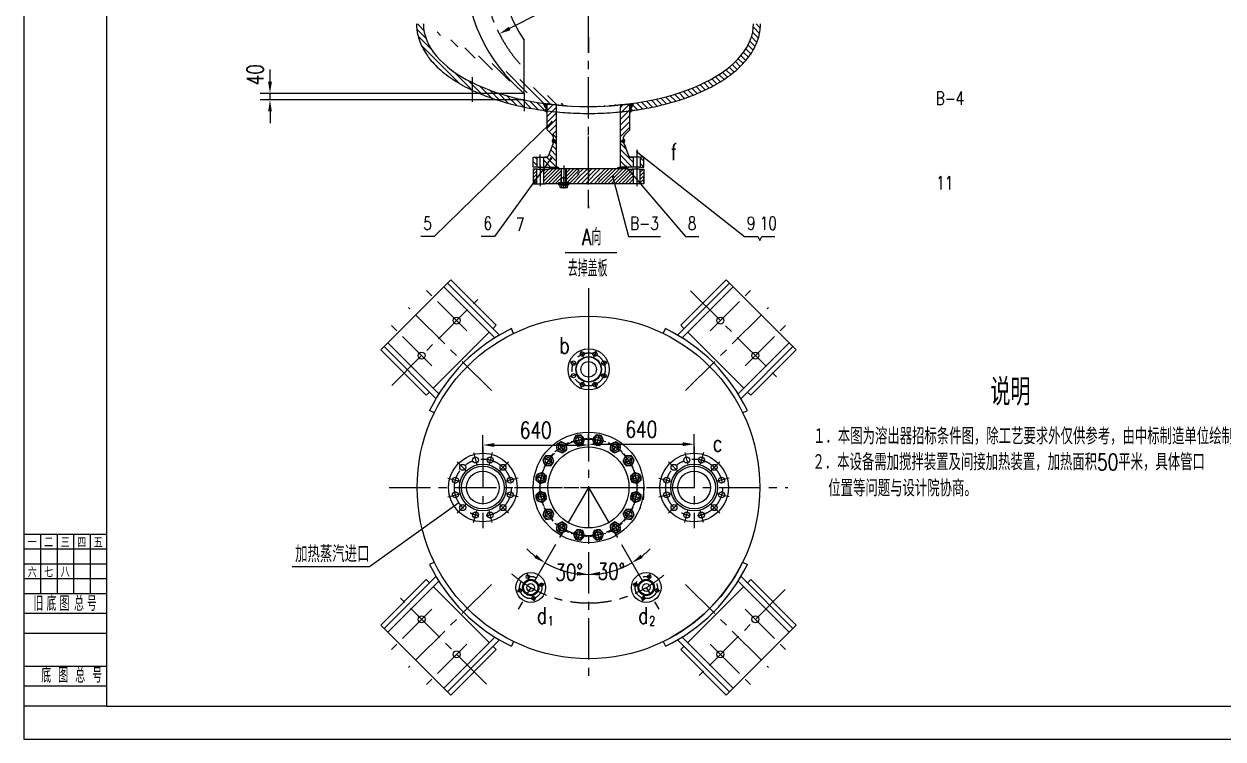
# Model space of a CAD drawing. Header units: millimetres. Extents: x 0 to 11880, y 0 to 16820.
# Drawn here: x 0 to 7265, y 0 to 4334 of the extents above; entities that cross this region are included whole.
import ezdxf
from ezdxf.enums import TextEntityAlignment as Align

# ---------------------------------------------------------------- set-up
doc = ezdxf.new("R2010")
doc.units = ezdxf.units.MM
doc.header["$LTSCALE"] = 200
doc.header["$MEASUREMENT"] = 0
doc.linetypes.add('CENTER', pattern=[2, 1.25, -0.25, 0.25, -0.25])
doc.linetypes.add('PHANTOM', pattern=[2.5, 1.25, -0.25, 0.25, -0.25, 0.25, -0.25])
doc.layers.get('0').update_dxf_attribs({"linetype": 'CONTINUOUS'})
doc.layers.get('DEFPOINTS').update_dxf_attribs({"linetype": 'CONTINUOUS'})
for name, color, linetype in [('TK-02', 1, 'CONTINUOUS'), ('TK-03', 3, 'CONTINUOUS'), ('YHBORD', 7, 'CONTINUOUS'), ('YHCENTER', 4, 'CENTER'), ('YHDIM', 1, 'CONTINUOUS'), ('YHJH', 1, 'CONTINUOUS'), ('YHPHANTOM', 6, 'PHANTOM'), ('YHPMX', 1, 'CONTINUOUS'), ('YHSOLID', 7, 'CONTINUOUS'), ('YHTEXT', 3, 'CONTINUOUS'), ('YHTHIN', 1, 'CONTINUOUS'), ('文字', 3, 'CONTINUOUS')]:
    doc.layers.add(name, color=color, linetype=linetype)
doc.styles.add('HZKT', font='ROMANS', dxfattribs={"width": 0.75, "bigfont": 'HZKT'})
doc.styles.add('SIMPLEX', font='romans.shx', dxfattribs={"width": 0.75, "bigfont": 'hztxt.shx'})
doc.styles.add('UMHZ', font='ROMANS.shx', dxfattribs={"width": 0.75, "bigfont": 'gbcbig.shx'})
doc.dimstyles.get("Standard").update_dxf_attribs({"dimtxt": 0.18, "dimasz": 0.18, "dimexe": 0.18, "dimexo": 0.0625, "dimgap": 0.09, "dimtad": 0, "dimtih": 1, "dimtoh": 1, "dimdec": 4, "dimzin": 0, "dimdsep": 46, "dimtxsty": 'Standard', "dimcen": 0.09, "dimadec": 0, "dimazin": 0, "dimtfac": 1, "dimtdec": 4, "dimtofl": 0, "dimtmove": 0, "dimatfit": 3, "dimfxl": 0, "dimtolj": 1, "dimtzin": 0, "dimarcsym": 0})
doc.dimstyles.new('STANDARD$2', dxfattribs={"dimtxt": 7, "dimasz": 7, "dimexe": 6, "dimexo": 0, "dimgap": 4, "dimtad": 1, "dimtih": 1, "dimtoh": 1, "dimdec": 1, "dimdsep": 46, "dimtxsty": 'UMHZ', "dimcen": 4, "dimclrd": 1, "dimclre": 1, "dimclrt": 3, "dimadec": 1, "dimazin": 0, "dimtfac": 1, "dimtdec": 1, "dimtmove": 0, "dimatfit": 2, "dimfxl": 0, "dimtvp": 4, "dimtzin": 0, "dimarcsym": 0})

# ---------------------------------------------------------------- blocks, each defined once
blk = doc.blocks.new('TUKUANG')
at = {"layer": 'TK-02'}
blk.add_point((-20, 52), dxfattribs=at)
blk.add_point((-20, 52), dxfattribs=at)
blk.add_point((-20, 52), dxfattribs=at)
at = {"layer": 'TK-03'}
for p in [(-15, 52), (-15, 52), (-15, 52), (-10, 52), (-10, 52), (-10, 52), (-5, 52), (-5, 52), (-5, 52)]:
    blk.add_point(p, dxfattribs=at)
at = {"layer": 'YHTHIN'}
for p, q in [((0, 52), (-25, 52)), ((-19.97, 52), (-19.97, 34)), ((-14.97, 52), (-14.97, 34)), ((-9.97, 52), (-9.97, 34)), ((-4.97, 52), (-4.97, 34)), ((0, 47.5), (-25, 47.5)), ((0, 43), (-25, 43)), ((0, 38.5), (-25, 38.5)), ((0, 34), (-25, 34)), ((0, 28), (-25, 28)), ((0, 28), (-25, 28)), ((0, 22), (-25, 22)), ((0, 12), (-25, 12)), ((0, 12), (-25, 12)), ((0, 6), (-25, 6)), ((0, 6), (-25, 6)), ((0, 0), (-25, 0))]:
    blk.add_line(p, q, dxfattribs=at)
at = {"layer": 'TK-03', "style": 'HZKT', "width": 0.7}
for s, p in [('二', (-17.5, 49.57)), ('三', (-12.5, 49.57)), ('四', (-7.5, 49.57)), ('五', (-2.5, 49.57)), ('一', (-22.5, 49.57)), ('六', (-22.5, 40.7)), ('七', (-17.5, 40.7)), ('八', (-12.5, 40.7))]:
    blk.add_text(s, height=3, dxfattribs=at).set_placement(p, align=Align.MIDDLE)
for s, p in [('旧', (-22.13, 28.82)), ('底', (-18.18, 28.82)), ('图', (-14.23, 28.82)), ('总', (-9.82, 28.82)), ('号', (-5.94, 28.82)), ('   底 图 总 号 ', (-26.81, 7.05))]:
    blk.add_text(s, height=4.5, dxfattribs=at).set_placement(p)
blk = doc.blocks.new('5472')
at = {"layer": 'YHCENTER'}
for points in [[(34.1, 0), (-34.1, 0)], [(0, 49.1), (0, -49.1)]]:
    blk.add_lwpolyline(points, dxfattribs=at)
at = {"layer": 'YHSOLID'}
blk.add_lwpolyline([(29.6, 17.1), (0, 34.1), (-29.6, 17.1), (-29.6, -17.1), (0, -34.1), (29.6, -17.1)], close=True, dxfattribs=at)
for radius in [29.6, 19.5]:
    blk.add_circle((0, 0), radius, dxfattribs=at)
at = {"layer": 'YHTHIN'}
blk.add_arc((0, 0), 16.6, 270, 180, dxfattribs=at)
blk = doc.blocks.new('*D97')
at = {"layer": 'DEFPOINTS', "color": 0}
for p in [(3420.4, 2732.3), (3420.4, 1524.4), (3240.1, 1029.2), (2994.7, 787.1), (3420.4, 378.1)]:
    blk.add_point(p, dxfattribs=at)
at = {"layer": 'YHDIM', "color": 1, "lineweight": -2}
for start, end in [(224.7697, 232.38485), (240, 270), (277.61515, 285.2303)]:
    blk.add_arc((3420.4, 1524.4), 527.1, start, end, dxfattribs=at)
at = {"layer": 'YHDIM', "color": 1}
for points in [[(3105.2, 1116.6), (3092.2, 1097.3), (3156.9, 1068)], [(3491, 990.4), (3489.5, 1013.7), (3420.4, 997.4)]]:
    blk.add_solid(points, dxfattribs=at)
at = {"layer": 'YHDIM', "color": 3, "insert": (3302.5, 1010.7), "char_height": 100, "attachment_point": 5, "style": 'UMHZ'}
blk.add_mtext('30°', dxfattribs=at)
blk = doc.blocks.new('*D98')
at = {"layer": 'DEFPOINTS', "color": 0}
for p in [(3420.4, 2732.3), (3420.4, 1524.4), (3511.9, 1005.4), (3846.1, 787.1), (3420.4, 378.1)]:
    blk.add_point(p, dxfattribs=at)
at = {"layer": 'YHDIM', "color": 1, "lineweight": -2}
for start, end in [(307.61515, 315.2303), (270, 300), (254.7697, 262.38485)]:
    blk.add_arc((3420.4, 1524.4), 527.1, start, end, dxfattribs=at)
at = {"layer": 'YHDIM', "color": 1}
for points in [[(3748.6, 1097.3), (3735.6, 1116.6), (3683.9, 1068)], [(3351.3, 1013.7), (3349.8, 990.4), (3420.4, 997.4)]]:
    blk.add_solid(points, dxfattribs=at)
at = {"layer": 'YHDIM', "color": 3, "insert": (3558.9, 1015.9), "char_height": 100, "attachment_point": 5, "style": 'UMHZ'}
blk.add_mtext('30°', dxfattribs=at)
blk = doc.blocks.new('*D99')
at = {"layer": 'DEFPOINTS', "color": 0}
for p in [(3421.4, 1781.9), (3421.4, 1773.6), (2780.4, 1731.9)]:
    blk.add_point(p, dxfattribs=at)
at = {"layer": 'YHDIM', "color": 1, "lineweight": -2}
for p, q in [((2780.4, 1731.9), (2780.4, 1841.9)), ((3421.4, 1773.6), (3421.4, 1841.9)), ((2850.4, 1781.9), (3351.4, 1781.9))]:
    blk.add_line(p, q, dxfattribs=at)
at = {"layer": 'YHDIM', "color": 1}
for points in [[(2850.4, 1793.6), (2850.4, 1770.2), (2780.4, 1781.9)], [(3351.4, 1793.6), (3351.4, 1770.2), (3421.4, 1781.9)]]:
    blk.add_solid(points, dxfattribs=at)
blk = doc.blocks.new('*D100')
at = {"layer": 'DEFPOINTS', "color": 0}
for p in [(3420.4, 1773.6), (4060.4, 1786.8), (4060.4, 1731.9)]:
    blk.add_point(p, dxfattribs=at)
at = {"layer": 'YHDIM', "color": 1, "lineweight": -2}
for p, q in [((3420.4, 1773.6), (3420.4, 1846.8)), ((4060.4, 1731.9), (4060.4, 1846.8)), ((3490.4, 1786.8), (3990.4, 1786.8))]:
    blk.add_line(p, q, dxfattribs=at)
at = {"layer": 'YHDIM', "color": 1}
for points in [[(3490.4, 1798.5), (3490.4, 1775.2), (3420.4, 1786.8)], [(3990.4, 1798.5), (3990.4, 1775.2), (4060.4, 1786.8)]]:
    blk.add_solid(points, dxfattribs=at)
blk = doc.blocks.new('*D120')
at = {"layer": 'DEFPOINTS', "color": 0}
for p in [(3680.4, 4685.5), (2880, 4273.9)]:
    blk.add_point(p, dxfattribs=at)
at = {"layer": 'YHDIM', "color": 1, "lineweight": -2}
blk.add_line((3680.4, 4685.5), (2942.3, 4305.9), dxfattribs=at)
at = {"layer": 'YHDIM', "color": 1}
blk.add_solid([(2937, 4316.3), (2947.6, 4295.6), (2880, 4273.9)], dxfattribs=at)
at = {"layer": 'YHDIM', "color": 3, "insert": (3183.4, 4531.1), "char_height": 100, "attachment_point": 5, "rotation": 27.21559, "style": 'UMHZ'}
blk.add_mtext('R900', dxfattribs=at)

msp = doc.modelspace()

# ---------------------------------------------------------------- hatches: boundary and pattern name
at = {"layer": 'YHPMX'}
h = msp.add_hatch(dxfattribs=at)
h.set_pattern_fill('LINE', color=256, scale=200, angle=135, style=0)
h.set_pattern_definition([(135, (263.512, 1222.16), (-17.67767, -17.67767), [])])
edge = h.paths.add_edge_path()
edge.add_spline(control_points=[(3684.72, 3808.94), (3696.84, 3810.56), (3708.9, 3812.3), (3765.57, 3821.02), (3809.34, 3829.43), (3893.47, 3849.01), (3933.88, 3860.11), (4011.31, 3884.92), (4048.35, 3898.6), (4120.54, 3929.21), (4155.49, 3946.26), (4225.96, 3985.86), (4260.63, 4008.85), (4322.66, 4057.9), (4350.02, 4083.96), (4386.71, 4127.27), (4398.77, 4143.59), (4419.94, 4177.08), (4429.06, 4194.24), (4442.61, 4225.71), (4447.61, 4239.89), (4455.5, 4268.57), (4458.39, 4283.07), (4461.66, 4309.58), (4462.4, 4321.56), (4462.4, 4333.54)], knot_values=[1.8325176, 1.8325176, 1.8325176, 1.8325176, 1.8693223, 1.8693223, 2.0063448, 2.0063448, 2.1406468, 2.1406468, 2.2740956, 2.2740956, 2.4144786, 2.4144786, 2.5777346, 2.5777346, 2.7409906, 2.7409906, 2.8353089, 2.8353089, 2.9296273, 2.9296273, 3.0048379, 3.0048379, 3.0800486, 3.0800486, 3.1415926, 3.1415926, 3.1415926, 3.1415926], degree=3, periodic=0)
edge.add_line((4462.4, 4333.54), (4462.4, 4333.54))
edge.add_line((4462.4, 4333.54), (4420.4, 4333.54))
edge.add_ellipse((3420.4, 4333.54), major_axis=(-1000, 0), ratio=0.5, start_angle=90, end_angle=180, ccw=False)
edge.add_line((3695.16, 3852.84), (3679.48, 3825.69))
edge.add_arc((3672.17, 3828.94), 8, 271.640107, 336.072745, ccw=False)
edge.add_line((3672.4, 3820.94), (3672.4, 3818.94))
edge.add_arc((3672.62, 3810.94), 8, 35.698613, 91.610019, ccw=False)
edge.add_line((3679.12, 3815.61), (3684.72, 3808.94))
edge = h.paths.add_edge_path()
edge.add_spline(control_points=[(2378.4, 4333.54), (2378.4, 4320.8), (2379.23, 4308.06), (2382.9, 4280.07), (2386.12, 4264.85), (2394.86, 4234.79), (2400.4, 4219.94), (2413.67, 4190.74), (2421.41, 4176.39), (2438.95, 4148.29), (2448.76, 4134.52), (2470.33, 4107.64), (2482.1, 4094.52), (2520.16, 4056.16), (2549.22, 4031.95), (2613.93, 3986.5), (2649.57, 3965.26), (2717.74, 3930.57), (2749.09, 3916.46), (2814.77, 3890.31), (2849.1, 3878.27), (2925.14, 3854.92), (2967.21, 3843.93), (3054.49, 3824.83), (3099.74, 3816.77), (3149.25, 3809.87), (3152.66, 3809.4), (3156.08, 3808.94)], knot_values=[0, 0, 0, 0, 0.0654527, 0.0654527, 0.1444751, 0.1444751, 0.2234975, 0.2234975, 0.3025199, 0.3025199, 0.3815423, 0.3815423, 0.4605647, 0.4605647, 0.6186094, 0.6186094, 0.7766542, 0.7766542, 0.8983135, 0.8983135, 1.0199727, 1.0199727, 1.1583074, 1.1583074, 1.2986968, 1.2986968, 1.309076, 1.309076, 1.309076, 1.309076], degree=3, periodic=0)
edge.add_line((3156.08, 3808.94), (3161.68, 3815.61))
edge.add_arc((3168.17, 3810.94), 8, 88.389981, 144.301387, ccw=False)
edge.add_line((3168.4, 3818.94), (3168.4, 3820.94))
edge.add_arc((3168.63, 3828.94), 8, 203.927255, 268.359893, ccw=False)
edge.add_line((3161.32, 3825.69), (3145.68, 3852.78))
edge.add_ellipse((3420.4, 4333.54), major_axis=(-1000, 0), ratio=0.5, start_angle=0, end_angle=74.054474, ccw=False)
edge.add_line((2420.4, 4333.54), (2378.4, 4333.54))
h = msp.add_hatch(dxfattribs=at)
h.set_pattern_fill('NET', color=256, scale=20, angle=45, style=0)
h.set_pattern_definition([(45, (263.5117, 1222.16), (-1.767767, 1.767767), []), (135, (263.5117, 1222.16), (-1.767767, -1.767767), [])])
edge = h.paths.add_edge_path()
edge.add_ellipse((3420.4, 4333.54), major_axis=(-1000, 0), ratio=0.5, start_angle=74.054474, end_angle=75.522519, ccw=False)
edge.add_line((3145.68, 3852.78), (3162.16, 3824.23))
edge.add_arc((3168.63, 3828.94), 8, 216.072745, 268.359893)
edge.add_line((3168.4, 3820.94), (3168.4, 3818.94))
edge.add_arc((3168.17, 3810.94), 8, 88.389981, 135.698613)
edge.add_line((3162.45, 3816.53), (3156.08, 3808.94))
edge.add_line((3156.08, 3808.94), (3170.4, 3795.78))
edge.add_line((3170.4, 3795.78), (3170.4, 3849.42))
h = msp.add_hatch(dxfattribs=at)
h.set_pattern_fill('NET', color=256, scale=20, angle=45, style=0)
h.set_pattern_definition([(135, (6577.2874, 1222.16), (1.767767, 1.767767), []), (45, (6577.2874, 1222.16), (1.767767, -1.767767), [])])
edge = h.paths.add_edge_path()
edge.add_ellipse((3420.4, 4333.54), major_axis=(1000, 0), ratio=0.5, start_angle=284.477481, end_angle=285.945526)
edge.add_line((3695.12, 3852.78), (3678.64, 3824.23))
edge.add_arc((3672.17, 3828.94), 8, -88.359893, -36.072745, ccw=False)
edge.add_line((3672.4, 3820.94), (3672.4, 3818.94))
edge.add_arc((3672.62, 3810.94), 8, 44.301387, 91.610019, ccw=False)
edge.add_line((3678.35, 3816.53), (3684.72, 3808.94))
edge.add_line((3684.72, 3808.94), (3670.4, 3795.78))
edge.add_line((3670.4, 3795.78), (3670.4, 3849.42))
h = msp.add_hatch(dxfattribs=at)
h.set_pattern_fill('NET', color=256, scale=10, angle=45, style=0)
h.set_pattern_definition([(45, (-434.7743, 1222.1599), (-0.88388348, 0.88388348), []), (135, (-434.7743, 1222.1599), (-0.88388348, -0.88388348), [])])
h.paths.add_polyline_path([(3207.4, 3635.35, 0.6280315), (3207.4, 3615.54), (3225.4, 3621.54)])
h = msp.add_hatch(dxfattribs=at)
h.set_pattern_fill('NET', color=256, scale=10, angle=45, style=0)
h.set_pattern_definition([(135, (7275.5724, 1222.1599), (0.88388348, 0.88388348), []), (45, (7275.5724, 1222.1599), (0.88388348, -0.88388348), [])])
h.paths.add_polyline_path([(3615.4, 3621.54), (3633.4, 3615.54, 0.6280315), (3633.4, 3635.35)])
h = msp.add_hatch(dxfattribs=at)
h.set_pattern_fill('NET', color=256, scale=10, angle=135, style=0)
h.set_pattern_definition([(45, (7275.5724, 1222.1599), (0.88388348, -0.88388348), []), (315, (7275.5724, 1222.1599), (-0.88388348, -0.88388348), [])])
h.paths.add_polyline_path([(3185.51, 3465.54), (3223.72, 3465.54), (3223.72, 3458.54), (3185.51, 3458.54)])
h = msp.add_hatch(dxfattribs=at)
h.set_pattern_fill('NET', color=256, scale=10, angle=45, style=0)
h.set_pattern_definition([(45, (2540.052, 2626.7456), (-0.8838835, 0.8838835), []), (135, (2540.052, 2626.7456), (-0.8838835, -0.8838835), [])])
h.paths.add_polyline_path([(3233.76, 3466.47), (3227.48, 3458.54), (3241.6, 3458.54)])
at = {"layer": 'YHPMX', "ltscale": 100}
h = msp.add_hatch(dxfattribs=at)
h.set_pattern_fill('ANSI31', color=256, scale=150, style=0)
h.set_pattern_definition([(45, (-413.742, 0), (-13.25825, 13.25825), [])])
h.paths.add_polyline_path([(3487.82, 3458.54), (3420.4, 3458.54), (3420.4, 3458.54), (3420.4, 3458.54), (3420.4, 3458.54), (3420.4, 3401.54), (3420.4, 3401.54), (3420.4, 3365.54), (3487.82, 3365.54)])
h.paths.add_polyline_path([(3420.4, 3446.54), (3420.4, 3458.54), (3354.76, 3458.54), (3352.98, 3365.54), (3420.4, 3365.54)])
at = {"layer": 'YHPMX'}
h = msp.add_hatch(dxfattribs=at)
h.set_pattern_fill('NET', color=256, scale=10, angle=45, style=0)
h.set_pattern_definition([(135, (4300.7461, 2626.7456), (0.8838835, 0.8838835), []), (45, (4300.7461, 2626.7456), (0.8838835, -0.8838835), [])])
h.paths.add_polyline_path([(3607.03, 3466.47), (3613.32, 3458.54), (3599.2, 3458.54)])
h = msp.add_hatch(dxfattribs=at)
h.set_pattern_fill('NET', color=256, scale=10, angle=135, style=0)
h.set_pattern_definition([(135, (-434.7743, 1222.1599), (-0.88388348, -0.88388348), []), (225, (-434.7743, 1222.1599), (0.88388348, -0.88388348), [])])
h.paths.add_polyline_path([(3655.28, 3458.54), (3655.28, 3465.54), (3617.08, 3465.54), (3617.08, 3458.54)])
h = msp.add_hatch(dxfattribs=at)
h.set_pattern_fill('NET', color=256, scale=20, angle=135, style=0)
h.set_pattern_definition([(135, (2383.1532, 3014.6442), (-1.767767, -1.767767), []), (225, (2383.1532, 3014.6442), (1.767767, -1.767767), [])])
h.paths.add_polyline_path([(3256.9, 3368.54), (3256.9, 3371.54), (3240.4, 3371.54), (3240.4, 3368.54)])
h.paths.add_polyline_path([(3300.4, 3368.54), (3300.4, 3371.54), (3283.9, 3371.54), (3283.9, 3368.54), (3285.4, 3368.54)])
h = msp.add_hatch(dxfattribs=at)
h.set_pattern_fill('LINE', color=256, scale=50, angle=135, style=0)
h.set_pattern_definition([(135, (2383.153, 3014.644), (-4.419417, -4.419417), [])])
h.paths.add_polyline_path([(3240.4, 3368.54), (3240.4, 3363.54), (3257.15, 3363.54, 0.4142136), (3257.65, 3364.04), (3257.65, 3368.04, 0.4142136), (3257.15, 3368.54), (3256.9, 3368.54)])
h.paths.add_polyline_path([(3283.65, 3368.54, 0.4142136), (3283.15, 3368.04), (3283.15, 3364.04, 0.4142136), (3283.65, 3363.54), (3300.4, 3363.54), (3300.4, 3368.54)])

# ---------------------------------------------------------------- linework, layer by layer
at = {"color": 1, "linetype": 'ByBlock'}
for p, q in [((1490.7, 3983.14), (1490.7, 4054.27)), ((3030.4, 3913.14), (1430.7, 3913.14)), ((3030.4, 3873.14), (1430.7, 3873.14)), ((1490.7, 3873.14), (1490.7, 3913.14)), ((1490.7, 3803.14), (1490.7, 3733.14))]:
    msp.add_line(p, q, dxfattribs=at)
for points in [[(1479.03, 3983.14), (1502.36, 3983.14), (1490.7, 3913.14)], [(1479.03, 3803.14), (1502.36, 3803.14), (1490.7, 3873.14)]]:
    msp.add_solid(points, dxfattribs=at)
at = {"layer": 'DEFPOINTS', "color": 0, "linetype": 'ByBlock'}
for p in [(1490.7, 3913.14), (3030.4, 3913.14), (3030.4, 3873.14), (3085.4, 3453.54), (3085.4, 3453.54), (3134.65, 3453.54), (3755.4, 3453.54), (3755.4, 3453.54), (3113.65, 3365.54), (3155.65, 3365.54), (3300.4, 3377.86), (3755.4, 3405.54)]:
    msp.add_point(p, dxfattribs=at)
at = {"layer": 'YHBORD', "color": 1}
msp.add_lwpolyline([(0, 0), (11880, 0), (11880, 16820), (0, 16820)], close=True, dxfattribs=at)
at = {"layer": 'YHBORD'}
msp.add_lwpolyline([(500, 200), (11680, 200), (11680, 16620), (500, 16620)], close=True, dxfattribs=at)
msp.add_circle((3420.4, 1524.45), 335, dxfattribs=at)
for centre, start, end in [((3420.4, 1501.56), 351.050037, 3.916853), ((3420.4, 1486.42), 353.663012, 6.517383)]:
    msp.add_arc(centre, 335, start, end, dxfattribs=at)
at = {"layer": 'YHCENTER'}
for p, q in [((3420.4, 3360.63), (3420.4, 15858.22)), ((3420.4, 4254.23), (3420.4, 4158.94)), ((3712.9, 3570.05), (3712.9, 3350.54)), ((3127.9, 3451.54), (3127.9, 3541.54)), ((3127.9, 3475.54), (3127.9, 3350.54)), ((3127.9, 3466.54), (3127.9, 3451.54)), ((3270.4, 3381.68), (3270.4, 3411.11)), ((3270.4, 3335.54), (3270.4, 3371.74)), ((3420.4, 3216.54), (3420.4, 3328.04)), ((3420.4, 3216.54), (3420.4, 3328.04)), ((3420.4, 3231.54), (3420.4, 3216.54)), ((3420.4, 3231.54), (3420.4, 3216.54)), ((2682.58, 2474.4), (2439.13, 2717.85)), ((3420.4, 2732.31), (3420.4, 378.11)), ((4038.66, 2716.38), (4559.48, 2195.56)), ((4158.22, 2474.4), (4401.67, 2717.85)), ((2228.47, 2142.71), (2749.28, 2663.52)), ((2832.66, 2112.18), (2329.58, 2615.27)), ((3421.37, 2559.78), (3421.37, 1753.29)), ((4008.14, 2112.18), (4511.22, 2615.27)), ((2470.45, 2262.27), (2226.99, 2505.72)), ((4370.35, 2262.27), (4613.8, 2505.72)), ((3390.27, 2315.36), (3374.14, 2354.31)), ((3452.47, 2315.36), (3468.6, 2354.31)), ((3346.3, 2271.38), (3307.35, 2287.52)), ((3496.45, 2271.38), (3535.39, 2287.52)), ((3346.3, 2209.19), (3307.35, 2193.06)), ((3496.45, 2209.19), (3535.39, 2193.06)), ((3390.27, 2165.21), (3374.14, 2126.27)), ((3452.47, 2165.21), (3468.6, 2126.27)), ((2780.4, 1771.08), (2780.4, 1277.82)), ((4060.4, 1771.08), (4060.4, 1277.82)), ((2624.48, 1680.36), (2678.04, 1626.8)), ((2723.33, 1737.43), (2742.93, 1664.27)), ((2837.47, 1737.43), (2817.86, 1664.27)), ((2936.32, 1680.36), (2882.75, 1626.8)), ((3904.48, 1680.36), (3958.04, 1626.8)), ((4003.33, 1737.43), (4022.93, 1664.27)), ((4117.47, 1737.43), (4097.86, 1664.27)), ((4216.32, 1680.36), (4162.75, 1626.8)), ((2567.41, 1581.52), (2640.58, 1561.91)), ((2993.39, 1581.52), (2920.22, 1561.91)), ((3847.41, 1581.52), (3920.58, 1561.91)), ((4273.39, 1581.52), (4200.22, 1561.91)), ((2212.54, 1524.45), (4628.26, 1524.45)), ((2567.41, 1467.38), (2640.58, 1486.98)), ((2993.39, 1467.38), (2920.22, 1486.98)), ((2971.79, 1524.45), (3830.63, 1524.45)), ((3420.4, 1524.45), (2994.71, 787.14)), ((3420.4, 1524.45), (3846.09, 787.14)), ((3847.41, 1467.38), (3920.58, 1486.98)), ((4273.39, 1467.38), (4200.22, 1486.98)), ((2624.48, 1368.53), (2678.04, 1422.09)), ((2723.33, 1311.46), (2742.93, 1384.63)), ((2837.47, 1311.46), (2817.86, 1384.63)), ((2936.32, 1368.53), (2882.75, 1422.09)), ((3904.48, 1368.53), (3958.04, 1422.09)), ((4003.33, 1311.46), (4022.93, 1384.63)), ((4117.47, 1311.46), (4097.86, 1384.63)), ((4216.32, 1368.53), (4162.75, 1422.09)), ((3048.42, 1000.25), (3057.44, 966.61)), ((3792.38, 1000.25), (3783.36, 966.61)), ((2832.66, 936.71), (2329.58, 433.63)), ((2988.38, 896.25), (3022.02, 905.26)), ((3152.42, 940.21), (3118.78, 931.19)), ((3688.38, 940.21), (3722.02, 931.19)), ((3852.42, 896.25), (3818.78, 905.26)), ((4008.14, 936.71), (4511.22, 433.63)), ((4612.33, 906.19), (4091.52, 385.37)), ((2802.14, 332.51), (2281.32, 853.33)), ((3092.38, 836.21), (3083.36, 869.85)), ((3748.42, 836.21), (3757.44, 869.85)), ((2470.45, 786.62), (2226.99, 543.17)), ((4370.35, 786.62), (4613.8, 543.17)), ((2682.58, 574.49), (2439.13, 331.04)), ((4158.22, 574.49), (4401.67, 331.04))]:
    msp.add_line(p, q, dxfattribs=at)
for points in [[(3420.4, 3461.54), (3420.4, 3401.54), (3420.4, 3685.54)], [(3420.4, 3461.54), (3420.4, 3401.54), (3420.4, 3685.54)], [(3420.4, 3461.54), (3420.4, 3446.54), (3420.4, 3641.54)], [(3420.4, 3461.54), (3420.4, 3446.54), (3420.4, 3641.54)], [(3270.4, 3475.54), (3270.4, 3350.54)]]:
    msp.add_lwpolyline(points, dxfattribs=at)
for centre, radius in [((3421.37, 2240.29), 100), ((3420.4, 1524.45), 292.5), ((2780.4, 1524.45), 172.5), ((4060.4, 1524.45), 172.5), ((3070.4, 918.23), 67.5), ((3770.4, 918.23), 67.5)]:
    msp.add_circle(centre, radius, dxfattribs=at)
for centre, radius, start, end in [((3680.4, 4685.53), 900, 180, 223.761743), ((3420.4, 1524.45), 700, 228.2628, 310.778258)]:
    msp.add_arc(centre, radius, start, end, dxfattribs=at)
at = {"layer": 'YHDIM'}
for p, q in [((1490.7, 3983.14), (1490.7, 4058.14)), ((2716.76, 3861.54), (2716.76, 4011.54)), ((3030.4, 3913.14), (3030.4, 3805.9))]:
    msp.add_line(p, q, dxfattribs=at)
for points in [[(3746.9, 1449.45), (3756.9, 1449.45), (3748.99, 1459.22)], [(3730.8, 1398.45), (3740.8, 1398.45), (3726.9, 1389.24)], [(3731.2, 1399.45), (3741.2, 1399.45), (3734.8, 1408.78)]]:
    msp.add_solid(points, dxfattribs=at)
at = {"layer": 'YHJH'}
for p, q in [((3195.01, 3735.71), (2484.74, 3045.74)), ((3190.53, 3514.8), (2850.04, 3045.74)), ((3719.03, 3554.9), (4366.21, 3045.74)), ((3649.4, 3465.62), (4008.24, 3045.74)), ((3568.87, 3405.67), (3663.71, 3045.74)), ((2484.74, 3045.74), (2404.74, 3045.74)), ((2484.74, 3045.74), (2484.74, 3045.74)), ((2850.04, 3045.74), (2770.04, 3045.74)), ((2850.04, 3045.74), (2850.04, 3045.74)), ((3663.71, 3045.74), (3663.71, 3045.74)), ((3663.71, 3045.74), (3855.71, 3045.74)), ((4008.24, 3045.74), (4008.24, 3045.74)), ((4008.24, 3045.74), (4088.24, 3045.74)), ((4366.21, 3045.74), (4366.21, 3045.74)), ((4366.21, 3045.74), (4446.21, 3045.74)), ((4446.21, 3045.74), (4458.21, 3021.74)), ((4458.21, 3021.74), (4470.21, 3045.74)), ((4470.21, 3045.74), (4470.21, 3045.74)), ((4470.21, 3045.74), (4550.21, 3045.74))]:
    msp.add_line(p, q, dxfattribs=at)
for points in [[(4717.95, 4835.78, 0.4, 0.4, 229.1816636), (4717.89, 4835.74, 0, 0, 0), (5514.79, 3803.87, 0, 0, 0), (5514.79, 3803.87, 0, 0, 0), (5706.79, 3803.87, 0, 0, 0)], [(4412.76, 4146.45, 0.4, 0.4, 229.1816636), (4412.72, 4146.39, 0, 0, 0), (5514.79, 3291.26, 0, 0, 0), (5514.79, 3291.26, 0, 0, 0), (5642.79, 3291.26, 0, 0, 0)], [(3182.78, 3396.58, 0.4, 0.4, 229.1816636), (3182.72, 3396.6, 0, 0, 0), (3046, 3037.89, 0, 0, 0), (2966, 3037.89, 0, 0, 0)]]:
    msp.add_lwpolyline(points, format="xyseb", dxfattribs=at)
for centre, start, end in [((3197.92, 3738.44), 224.166992, 223.166992), ((3715.93, 3557.43), 321.803683, 320.803683), ((3192.94, 3517.99), 234.020162, 233.020162), ((3646.86, 3468.71), 310.514488, 309.514488), ((3567.91, 3409.56), 284.75776, 283.75776)]:
    msp.add_arc(centre, 4, start, end, dxfattribs=at)
at = {"layer": 'YHPHANTOM'}
for p, q in [((3665.44, 3532.96), (3639.62, 3600.33)), ((3085.4, 3526.54), (3113.65, 3526.54)), ((3085.4, 3466.54), (3085.4, 3526.54)), ((3113.65, 3526.54), (3155.65, 3526.54)), ((3155.65, 3526.54), (3166.02, 3526.54)), ((3685.15, 3526.54), (3674.78, 3526.54)), ((3727.15, 3526.54), (3685.15, 3526.54)), ((3183.9, 3461.54), (3183.9, 3466.54))]:
    msp.add_line(p, q, dxfattribs=at)
for centre, start, end in [((3166.02, 3536.54), 270, 339.026506), ((3674.78, 3536.54), 200.973493, 270)]:
    msp.add_arc(centre, 10, start, end, dxfattribs=at)
at = {"layer": 'YHPMX'}
for p, q in [((3175.15, 3848.81), (3170.4, 3844.06)), ((3206.78, 3845.08), (3170.4, 3808.71)), ((3227.4, 3830.35), (3170.4, 3773.35)), ((3227.4, 3795), (3170.4, 3738)), ((3670.4, 3849.09), (3613.4, 3792.09)), ((3630.68, 3844.72), (3613.4, 3827.44)), ((3670.4, 3813.73), (3613.4, 3756.73)), ((3670.4, 3778.38), (3613.4, 3721.38)), ((3665.65, 3848.81), (3670.4, 3844.06)), ((3227.4, 3759.64), (3170.4, 3702.64)), ((3227.4, 3724.29), (3182.53, 3679.41)), ((3670.4, 3743.02), (3613.4, 3686.02)), ((3670.4, 3707.67), (3613.4, 3650.67)), ((3227.4, 3688.93), (3200.21, 3661.74)), ((3227.4, 3641.1), (3203.49, 3665.02)), ((3227.4, 3676.46), (3221.16, 3682.7)), ((3227.4, 3653.58), (3225.69, 3651.86)), ((3227.4, 3535.04), (3190.63, 3571.8)), ((3227.4, 3570.39), (3200.43, 3597.36)), ((3227.4, 3605.75), (3215.05, 3618.09)), ((3650.11, 3571.95), (3613.4, 3608.66)), ((3692.96, 3493.74), (3613.4, 3573.3)), ((3106.9, 3478.76), (3085.4, 3500.26)), ((3106.9, 3514.12), (3095.47, 3525.54)), ((3190.83, 3465.54), (3148.9, 3507.47)), ((3226.18, 3465.54), (3166.18, 3525.54)), ((3227.4, 3499.68), (3180.84, 3546.25)), ((3684.8, 3466.54), (3613.4, 3537.95)), ((3650.45, 3465.54), (3613.4, 3502.59)), ((3755.4, 3502.01), (3731.87, 3525.54)), ((3755.4, 3466.66), (3733.17, 3488.89)), ((3601.24, 3460.61), (3597.18, 3464.67)), ((3615.09, 3465.54), (3613.4, 3467.24))]:
    msp.add_line(p, q, dxfattribs=at)
at = {"layer": 'YHSOLID'}
for p, q in [((3030.4, 3913.14), (3030.4, 4235.65)), ((3162.16, 3824.23), (3145.68, 3852.78)), ((3678.64, 3824.23), (3695.12, 3852.78)), ((3162.45, 3816.53), (3156.08, 3808.94)), ((3156.08, 3808.94), (3170.4, 3795.78)), ((3168.4, 3818.94), (3168.4, 3820.94)), ((3170.4, 3691.54), (3170.4, 3849.42)), ((3227.4, 3621.54), (3227.4, 3829.39)), ((3613.4, 3621.54), (3613.4, 3829.39)), ((3670.4, 3691.54), (3670.4, 3849.42)), ((3684.72, 3808.94), (3670.4, 3795.78)), ((3672.4, 3818.94), (3672.4, 3820.94)), ((3678.35, 3816.53), (3684.72, 3808.94)), ((3170.4, 3691.54), (3203.01, 3658.94)), ((3207.4, 3635.35), (3207.4, 3648.33)), ((3225.4, 3621.54), (3207.4, 3635.35)), ((3615.4, 3621.54), (3633.4, 3635.35)), ((3615.4, 3621.54), (3633.4, 3635.35)), ((3633.4, 3635.35), (3633.4, 3648.33)), ((3670.4, 3691.54), (3637.79, 3658.94)), ((3207.4, 3615.54), (3175.36, 3531.96)), ((3207.4, 3615.54), (3225.4, 3621.54)), ((3227.4, 3465.54), (3227.4, 3625.54)), ((3613.4, 3465.54), (3613.4, 3625.54)), ((3615.4, 3621.54), (3633.4, 3615.54)), ((3633.4, 3615.54), (3615.4, 3621.54)), ((3633.4, 3615.54), (3665.44, 3531.96)), ((3085.4, 3465.54), (3085.4, 3525.54)), ((3085.4, 3525.54), (3113.65, 3525.54)), ((3106.9, 3526.54), (3106.9, 3466.54)), ((3113.65, 3525.54), (3155.65, 3525.54)), ((3148.9, 3466.54), (3148.9, 3526.54)), ((3166.02, 3525.54), (3155.65, 3525.54)), ((3674.78, 3525.54), (3685.15, 3525.54)), ((3727.15, 3525.54), (3685.15, 3525.54)), ((3692.96, 3466.54), (3692.96, 3526.54)), ((3755.4, 3526.54), (3727.15, 3526.54)), ((3755.4, 3525.54), (3727.15, 3525.54)), ((3733.17, 3526.54), (3733.17, 3466.54)), ((3755.4, 3466.54), (3755.4, 3526.54)), ((3755.4, 3465.54), (3755.4, 3525.54)), ((3113.65, 3465.54), (3085.4, 3465.54)), ((3113.65, 3453.54), (3085.4, 3453.54)), ((3085.4, 3453.54), (3085.4, 3365.54)), ((3106.9, 3365.54), (3106.9, 3453.54)), ((3113.65, 3465.54), (3155.65, 3465.54)), ((3113.65, 3453.54), (3155.65, 3453.54)), ((3148.9, 3365.54), (3148.9, 3453.54)), ((3155.65, 3465.54), (3179.9, 3465.54)), ((3155.65, 3453.54), (3183.9, 3453.54)), ((3179.9, 3465.54), (3179.9, 3461.54)), ((3183.4, 3461.54), (3179.9, 3461.54)), ((3183.4, 3461.54), (3183.4, 3465.54)), ((3183.4, 3465.54), (3227.4, 3465.54)), ((3183.9, 3458.54), (3420.4, 3458.54)), ((3183.9, 3453.54), (3183.9, 3458.54)), ((3185.51, 3465.54), (3185.51, 3458.54)), ((3223.72, 3465.54), (3223.72, 3458.54)), ((3233.76, 3466.47), (3227.48, 3458.54)), ((3233.76, 3466.47), (3241.6, 3458.54)), ((3420.4, 3458.54), (3656.9, 3458.54)), ((3607.03, 3466.47), (3599.2, 3458.54)), ((3607.03, 3466.47), (3613.32, 3458.54)), ((3657.4, 3465.54), (3613.4, 3465.54)), ((3617.08, 3465.54), (3617.08, 3458.54)), ((3655.28, 3465.54), (3655.28, 3458.54)), ((3656.9, 3458.54), (3656.9, 3453.54)), ((3656.9, 3453.54), (3685.15, 3453.54)), ((3657.4, 3461.54), (3657.4, 3465.54)), ((3660.9, 3461.54), (3657.4, 3461.54)), ((3685.15, 3465.54), (3660.9, 3465.54)), ((3660.9, 3465.54), (3660.9, 3461.54)), ((3727.15, 3465.54), (3685.15, 3465.54)), ((3727.15, 3453.54), (3685.15, 3453.54)), ((3691.9, 3453.54), (3691.9, 3365.54)), ((3727.15, 3465.54), (3755.4, 3465.54)), ((3727.15, 3453.54), (3755.4, 3453.54)), ((3733.9, 3365.54), (3733.9, 3453.54)), ((3755.4, 3453.54), (3755.4, 3365.54)), ((3085.4, 3365.54), (3113.65, 3365.54)), ((3113.65, 3365.54), (3155.65, 3365.54)), ((3240.4, 3365.54), (3155.65, 3365.54)), ((3302.9, 3371.54), (3237.9, 3371.54)), ((3257.15, 3368.54), (3240.4, 3368.54)), ((3300.4, 3363.54), (3240.4, 3363.54)), ((3240.4, 3363.54), (3300.4, 3363.54)), ((3240.4, 3358.54), (3240.4, 3363.54)), ((3240.4, 3358.54), (3300.4, 3358.54)), ((3246.75, 3358.54), (3246.75, 3343.94)), ((3246.75, 3343.94), (3249.92, 3341.54)), ((3255.4, 3400.54), (3258.4, 3403.54)), ((3255.4, 3371.54), (3255.4, 3400.54)), ((3255.4, 3368.54), (3257.15, 3368.54)), ((3256.9, 3368.54), (3256.9, 3371.54)), ((3256.9, 3368.54), (3257.15, 3368.54)), ((3257.65, 3364.04), (3257.65, 3368.04)), ((3258.4, 3403.54), (3282.4, 3403.54)), ((3282.4, 3403.54), (3285.4, 3400.54)), ((3283.15, 3364.04), (3283.15, 3368.04)), ((3300.4, 3368.54), (3283.65, 3368.54)), ((3283.65, 3368.54), (3285.4, 3368.54)), ((3283.65, 3368.54), (3283.9, 3368.54)), ((3283.9, 3368.54), (3283.9, 3371.54)), ((3285.4, 3400.54), (3285.4, 3371.54)), ((3290.88, 3341.54), (3294.05, 3343.94)), ((3294.05, 3343.94), (3294.05, 3358.54)), ((3420.4, 3365.54), (3300.4, 3365.54)), ((3300.4, 3358.54), (3300.4, 3363.54)), ((3685.15, 3365.54), (3420.4, 3365.54)), ((3727.15, 3365.54), (3685.15, 3365.54)), ((3755.4, 3365.54), (3727.15, 3365.54)), ((3755.4, 3373.54), (3755.4, 3405.54)), ((3249.92, 3341.54), (3290.88, 3341.54)), ((2161.75, 2358.83), (2586.01, 2783.1)), ((2880.98, 2448.53), (2566.21, 2763.3)), ((2861.78, 2507.33), (2586.01, 2783.1)), ((3959.82, 2448.53), (4274.58, 2763.3)), ((3979.01, 2507.33), (4254.79, 2783.1)), ((4254.79, 2783.1), (4679.05, 2358.83)), ((2852.78, 2431.48), (2543.59, 2740.67)), ((3988.02, 2431.48), (4297.21, 2740.67)), ((2841.99, 2487.53), (2861.78, 2507.33)), ((2967, 2458.19), (2953.02, 2486.97)), ((3873.8, 2458.19), (3887.78, 2486.97)), ((3979.01, 2507.33), (3998.81, 2487.53)), ((2513.37, 2092.07), (2204.18, 2401.26)), ((2479.95, 2125.49), (2819.36, 2464.9)), ((4021.44, 2464.9), (4360.85, 2125.49)), ((4327.43, 2092.07), (4636.62, 2401.26)), ((2437.52, 2083.06), (2161.75, 2358.83)), ((2496.32, 2063.86), (2181.55, 2378.63)), ((4344.48, 2063.86), (4659.25, 2378.63)), ((4403.28, 2083.06), (4679.05, 2358.83)), ((2437.52, 2083.06), (2457.32, 2102.86)), ((4383.48, 2102.86), (4403.28, 2083.06)), ((2486.66, 1977.85), (2457.87, 1991.82)), ((4354.14, 1977.85), (4382.93, 1991.82)), ((2486.66, 1071.05), (2457.87, 1057.07)), ((4354.14, 1071.05), (4382.93, 1057.07)), ((2437.52, 965.83), (2161.75, 690.06)), ((2496.32, 985.03), (2181.55, 670.26)), ((2513.37, 956.83), (2204.18, 647.63)), ((2457.32, 946.03), (2437.52, 965.83)), ((4327.43, 956.83), (4636.62, 647.63)), ((4344.48, 985.03), (4659.25, 670.26)), ((4403.28, 965.83), (4383.48, 946.03)), ((4403.28, 965.83), (4679.05, 690.06)), ((2819.36, 583.99), (2479.95, 923.41)), ((4360.85, 923.41), (4021.44, 583.99)), ((2586.01, 265.8), (2161.75, 690.06)), ((4679.05, 690.06), (4254.79, 265.8)), ((2852.78, 617.41), (2543.59, 308.22)), ((2880.98, 600.36), (2566.21, 285.6)), ((2967, 590.71), (2953.02, 561.92)), ((3873.8, 590.71), (3887.78, 561.92)), ((3959.82, 600.36), (4274.58, 285.6)), ((3988.02, 617.41), (4297.21, 308.22)), ((2861.78, 541.57), (2586.01, 265.8)), ((2861.78, 541.57), (2841.99, 561.37)), ((3998.81, 561.37), (3979.01, 541.57)), ((3979.01, 541.57), (4254.79, 265.8))]:
    msp.add_line(p, q, dxfattribs=at)
for points in [[(3233.03, 3465.54), (3227.4, 3465.54)], [(3257.65, 3402.79), (3257.65, 3458.54)], [(3283.15, 3402.79), (3283.15, 3458.54)], [(3607.77, 3465.54), (3613.4, 3465.54)], [(3237.9, 3371.54), (3237.9, 3365.54)], [(3240.4, 3371.54), (3240.4, 3363.54)], [(3255.4, 3400.54), (3285.4, 3400.54)], [(3300.4, 3371.54), (3300.4, 3363.54)], [(3302.9, 3371.54), (3302.9, 3365.54)]]:
    msp.add_lwpolyline(points, dxfattribs=at)
for points in [[(3246.75, 3343.94, 0.4052868), (3258.57, 3343.94), (3258.57, 3358.54)], [(3258.57, 3343.94, 0.2026434), (3282.22, 3343.94), (3282.22, 3358.54)], [(3282.22, 3343.94, 0.4052868), (3294.05, 3343.94, 0.4052868)]]:
    msp.add_lwpolyline(points, format="xyb", dxfattribs=at)
for centre, radius in [((3420.4, 1524.45), 1038), ((2621.37, 2535.61), 21), ((4219.43, 2535.61), 21), ((2409.24, 2323.48), 21), ((3421.37, 2240.29), 125), ((3383.1, 2332.68), 13), ((3459.64, 2332.68), 13), ((4431.56, 2323.48), 21), ((3328.98, 2278.56), 13), ((3421.37, 2240.29), 78), ((3421.37, 2240.29), 75), ((3421.37, 2240.29), 47), ((3513.76, 2278.56), 13), ((3328.98, 2202.02), 13), ((3513.76, 2202.02), 13), ((3383.1, 2147.9), 13), ((3459.64, 2147.9), 13), ((2780.4, 1524.45), 207.5), ((2735.75, 1691.07), 18), ((2825.05, 1691.07), 18), ((4060.4, 1524.45), 207.5), ((4015.75, 1691.07), 18), ((4105.05, 1691.07), 18), ((2780.4, 1524.45), 142), ((2658.42, 1646.42), 18), ((2780.4, 1524.45), 130), ((2780.4, 1524.45), 99), ((2902.37, 1646.42), 18), ((4060.4, 1524.45), 142), ((3938.42, 1646.42), 18), ((4060.4, 1524.45), 130), ((4060.4, 1524.45), 99), ((4182.37, 1646.42), 18), ((2613.78, 1569.09), 18), ((2947.02, 1569.09), 18), ((3893.78, 1569.09), 18), ((4227.02, 1569.09), 18), ((2613.78, 1479.8), 18), ((2947.02, 1479.8), 18), ((3893.78, 1479.8), 18), ((4227.02, 1479.8), 18), ((2658.42, 1402.47), 18), ((2902.37, 1402.47), 18), ((3938.42, 1402.47), 18), ((4182.37, 1402.47), 18), ((2735.75, 1357.82), 18), ((2825.05, 1357.82), 18), ((4015.75, 1357.82), 18), ((4105.05, 1357.82), 18), ((3070.4, 918.23), 90), ((3070.4, 918.23), 49.5), ((3070.4, 918.23), 44), ((3052.93, 983.43), 11), ((3135.6, 935.7), 11), ((3770.4, 918.23), 90), ((3705.2, 935.7), 11), ((3770.4, 918.23), 49.5), ((3770.4, 918.23), 44), ((3787.87, 983.43), 11), ((3005.2, 900.76), 11), ((3070.4, 918.23), 23.5), ((3770.4, 918.23), 23.5), ((3835.6, 900.76), 11), ((3087.87, 853.03), 11), ((3752.93, 853.03), 11), ((2409.24, 725.42), 21), ((4431.56, 725.42), 21), ((2621.37, 513.28), 21), ((4219.43, 513.28), 21)]:
    msp.add_circle(centre, radius, dxfattribs=at)
at = {"layer": 'YHSOLID', "ltscale": 100}
msp.add_circle((3420.4, 1524.45), 245.44, dxfattribs=at)
at = {"layer": 'YHSOLID'}
for centre, radius, start, end in [((3680.4, 4685.53), 1009.5, 180.112669, 229.918014), ((3680.4, 4685.53), 790.5, 180.143883, 214.687886), ((3168.63, 3828.94), 8, 203.927255, 268.359893), ((3168.17, 3810.94), 8, 88.691028, 144.301387), ((3212.4, 3829.39), 15, 360, 83.97843), ((3628.4, 3829.39), 15, 96.021601, 180), ((3672.17, 3828.94), 8, 271.640107, 336.072745), ((3672.62, 3810.94), 8, 35.698613, 91.308972), ((3212.18, 3625.45), 11, 115.739773, 244.260228), ((3192.4, 3648.33), 15, 0, 45), ((3648.4, 3648.33), 15, 135, 180), ((3628.62, 3625.45), 11, 295.739772, 64.260227), ((3166.02, 3535.54), 10, 270, 339.026506), ((3674.78, 3535.54), 10, 200.973493, 270), ((3257.15, 3368.04), 0.5, 0, 90), ((3257.15, 3364.04), 0.5, 270, 0), ((3283.65, 3368.04), 0.5, 90, 180), ((3283.65, 3364.04), 0.5, 180, 270), ((3420.4, 1524.45), 1070, 115.9, 154.1), ((3420.4, 1524.45), 1070, 25.9, 64.1), ((3420.4, 1524.45), 1070, 205.9, 244.1), ((3420.4, 1524.45), 1038, 295.9, 334.1), ((3420.4, 1524.45), 1070, 295.9, 334.1)]:
    msp.add_arc(centre, radius, start, end, dxfattribs=at)
for start_param, end_param in [(0, 1.5707963), (1.5707963, 3.1415927)]:
    msp.add_ellipse((3420.4, 4333.54), major_axis=(-1000, 0), ratio=0.5, start_param=start_param, end_param=end_param, dxfattribs=at)
for points, knots in [([(2378.4, 4333.54), (2378.4, 4320.8), (2379.23, 4308.06), (2382.9, 4280.07), (2386.12, 4264.85), (2394.86, 4234.79), (2400.4, 4219.94), (2413.67, 4190.74), (2421.41, 4176.39), (2438.95, 4148.29), (2448.76, 4134.52), (2470.33, 4107.64), (2482.1, 4094.52), (2520.16, 4056.16), (2549.22, 4031.95), (2613.93, 3986.5), (2649.57, 3965.26), (2717.74, 3930.57), (2749.09, 3916.46), (2814.77, 3890.31), (2849.1, 3878.27), (2925.14, 3854.92), (2967.21, 3843.93), (3054.49, 3824.83), (3099.74, 3816.77), (3149.25, 3809.87), (3152.66, 3809.4), (3156.08, 3808.94)], [0, 0, 0, 0, 0.0654527, 0.0654527, 0.1444751, 0.1444751, 0.2234975, 0.2234975, 0.3025199, 0.3025199, 0.3815423, 0.3815423, 0.4605647, 0.4605647, 0.6186094, 0.6186094, 0.7766542, 0.7766542, 0.8983135, 0.8983135, 1.0199727, 1.0199727, 1.1583074, 1.1583074, 1.2986968, 1.2986968, 1.309076, 1.309076, 1.309076, 1.309076]), ([(3684.72, 3808.94), (3696.84, 3810.56), (3708.9, 3812.3), (3765.57, 3821.02), (3809.34, 3829.43), (3893.47, 3849.01), (3933.88, 3860.11), (4011.31, 3884.92), (4048.35, 3898.6), (4120.54, 3929.21), (4155.49, 3946.26), (4225.96, 3985.86), (4260.63, 4008.85), (4322.66, 4057.9), (4350.02, 4083.96), (4386.71, 4127.27), (4398.77, 4143.59), (4419.94, 4177.08), (4429.06, 4194.24), (4442.61, 4225.71), (4447.61, 4239.89), (4455.5, 4268.57), (4458.39, 4283.07), (4461.66, 4309.58), (4462.4, 4321.56), (4462.4, 4333.54)], [1.8325176, 1.8325176, 1.8325176, 1.8325176, 1.8693223, 1.8693223, 2.0063448, 2.0063448, 2.1406468, 2.1406468, 2.2740956, 2.2740956, 2.4144786, 2.4144786, 2.5777346, 2.5777346, 2.7409906, 2.7409906, 2.8353089, 2.8353089, 2.9296273, 2.9296273, 3.0048379, 3.0048379, 3.0800486, 3.0800486, 3.1415926, 3.1415926, 3.1415926, 3.1415926])]:
    msp.add_open_spline(points, degree=3, knots=knots, dxfattribs=at)
msp.add_solid([(3705.44, 1348.45), (3715.44, 1348.45), (3700.06, 1340.02)], dxfattribs=at)
at = {"layer": 'YHTEXT'}
msp.add_line((3279.79, 2948.68), (3592.61, 2948.68), dxfattribs=at)
at = {"layer": 'YHTHIN'}
for p, q in [((3095.2, 3453.54), (3085.4, 3443.74)), ((3106.9, 3444.03), (3085.4, 3422.53)), ((3106.9, 3422.81), (3085.4, 3401.31)), ((3227.48, 3458.54), (3148.9, 3379.96)), ((3206.27, 3458.54), (3148.9, 3401.17)), ((3158.84, 3453.54), (3148.9, 3443.6)), ((3180.05, 3453.54), (3148.9, 3422.39)), ((3248.69, 3458.54), (3155.69, 3365.54)), ((3257.65, 3446.29), (3176.91, 3365.54)), ((3185.05, 3458.54), (3183.9, 3457.39)), ((3257.65, 3425.07), (3198.12, 3365.54)), ((3291.12, 3458.54), (3283.15, 3450.57)), ((3312.33, 3458.54), (3283.15, 3429.36)), ((3333.55, 3458.54), (3283.15, 3408.15)), ((3354.76, 3458.54), (3283.15, 3386.93)), ((3364.9, 3447.47), (3288.97, 3371.54)), ((3364.9, 3426.26), (3304.19, 3365.54)), ((3524.47, 3458.54), (3475.9, 3409.98)), ((3545.68, 3458.54), (3475.9, 3388.76)), ((3566.89, 3458.54), (3480.24, 3371.9)), ((3588.1, 3458.54), (3495.1, 3365.54)), ((3609.32, 3458.54), (3516.32, 3365.54)), ((3630.53, 3458.54), (3537.53, 3365.54)), ((3651.74, 3458.54), (3558.74, 3365.54)), ((3667.96, 3453.54), (3579.96, 3365.54)), ((3689.17, 3453.54), (3601.17, 3365.54)), ((3691.9, 3435.06), (3622.38, 3365.54)), ((3752.81, 3453.54), (3733.9, 3434.63)), ((3755.4, 3434.92), (3733.9, 3413.42)), ((3106.9, 3401.6), (3085.4, 3380.1)), ((3106.9, 3380.39), (3092.05, 3365.54)), ((3113.65, 3365.92), (3113.27, 3365.54)), ((3257.65, 3403.86), (3219.33, 3365.54)), ((3257.65, 3382.65), (3246.55, 3371.54)), ((3256.9, 3368.54), (3256.9, 3402.04)), ((3283.9, 3368.54), (3283.9, 3402.04)), ((3364.9, 3405.04), (3325.4, 3365.54)), ((3691.9, 3413.84), (3643.6, 3365.54)), ((3691.9, 3392.63), (3664.81, 3365.54)), ((3755.4, 3413.7), (3733.9, 3392.2)), ((3755.4, 3392.49), (3733.9, 3370.99))]:
    msp.add_line(p, q, dxfattribs=at)
for points in [[(3255.4, 3458.54), (3255.4, 3371.54)], [(3285.4, 3458.54), (3285.4, 3371.54)]]:
    msp.add_lwpolyline(points, dxfattribs=at)
msp.add_open_spline([(3170.4, 3807.08), (3211.12, 3801.94), (3252.45, 3798.06), (3342.52, 3792.45), (3391.37, 3791.17), (3488.94, 3792.11), (3537.66, 3794.33), (3614.24, 3800.62), (3642.46, 3803.55), (3670.4, 3807.08)], degree=3, knots=[1.32354428, 1.32354428, 1.32354428, 1.32354428, 1.44677274, 1.44677274, 1.59014291, 1.59014291, 1.73351309, 1.73351309, 1.81804963, 1.81804963, 1.81804963, 1.81804963], dxfattribs=at)
at = {"layer": '文字', "ltscale": 100}
for p, q in [((2634.72, 1432.07), (2094.01, 1043.68)), ((2094.01, 1043.68), (1624.53, 1043.68))]:
    msp.add_line(p, q, dxfattribs=at)

# ---------------------------------------------------------------- block references
at = {"layer": 'YHBORD', "color": 1, "xscale": 20, "yscale": 20, "zscale": 20}
msp.add_blockref('TUKUANG', (500, 200), dxfattribs=at)
at = {"layer": 'YHSOLID'}
for p, rotation in [((3257.89, 1767.65), 303.7500000000021), ((3363.34, 1811.33), 281.2500000000008), ((3477.46, 1811.33), 258.7499999999993), ((3582.9, 1767.65), 236.2499999999979), ((3177.19, 1686.95), 326.2500000000011), ((3663.6, 1686.95), 213.7499999999989), ((3133.52, 1581.51), 348.7500000000022), ((3707.28, 1581.51), 191.2499999999979), ((3133.52, 1467.38), 11.2499999999979), ((3707.28, 1467.38), 168.7500000000021), ((3177.19, 1361.94), 33.74999999999893), ((3663.6, 1361.94), 146.2500000000011), ((3257.89, 1281.24), 56.2499999999979), ((3582.9, 1281.24), 123.7500000000021), ((3363.34, 1237.57), 78.7499999999992), ((3477.46, 1237.57), 101.2500000000008)]:
    msp.add_blockref('5472', p, dxfattribs=dict(at, rotation=rotation))

# ---------------------------------------------------------------- texts
at = {"layer": 'YHDIM', "color": 3, "style": 'UMHZ', "width": 0.75}
msp.add_text('40', height=100, rotation=90, dxfattribs=at).set_placement((1450.7, 4025.64), align=Align.CENTER)
for p in [(3100.89, 1821.9), (3740.4, 1826.82)]:
    msp.add_text('640', height=100, dxfattribs=at).set_placement(p, align=Align.CENTER)
at = {"layer": 'YHJH', "color": 3, "style": 'UMHZ', "width": 0.75}
for s, p in [('B-4', (5610.79, 3843.87)), ('11', (5578.79, 3331.26)), ('5', (2444.74, 3085.74)), ('6', (2810.04, 3085.74)), ('7', (3006, 3077.89)), ('B-3', (3759.71, 3085.74)), ('8', (4048.24, 3085.74)), ('9', (4406.21, 3085.74)), ('10', (4510.21, 3085.74))]:
    msp.add_text(s, height=80, dxfattribs=at).set_placement(p, align=Align.CENTER)
at = {"layer": 'YHJH', "style": 'UMHZ', "width": 0.75}
for s, height, p in [('f', 100, (3919.46, 3508.43)), ('b', 100, (3244.93, 2336.3)), ('c', 100, (4173.61, 1742.46)), ('d', 100, (3107.71, 698.99)), ('1', 56.46, (3173.27, 687.7)), ('d', 100, (3722.63, 698.99)), ('2', 56.46, (3788.19, 687.7))]:
    msp.add_text(s, height=height, dxfattribs=at).set_placement(p)
at = {"layer": 'YHTEXT', "width": 0.75}
for s, height, style, p in [('A向', 100, 'UMHZ', (3380.86, 2992.2)), ('去掉盖板', 100, 'UMHZ', (3295.37, 2802.6)), ('说明', 162.5, 'SIMPLEX', (5855.06, 2021.82)), ('１．本图为溶出器招标条件图，除工艺要求外仅供参考，由中标制造单位绘制详细制造图。', 100, 'SIMPLEX', (4781.03, 1785.13)), ('２．本设备需加搅拌装置及间接加热装置，加热面积50平米，具体管口', 100, 'SIMPLEX', (4776.98, 1628.63)), ('位置等问题与设计院协商。', 100, 'SIMPLEX', (4873.16, 1470.13)), ('加热蒸汽进口', 100, 'SIMPLEX', (1642.93, 1071.81))]:
    msp.add_text(s, height=height, dxfattribs=dict(at, style=style)).set_placement(p)

# ---------------------------------------------------------------- dimensions: what is measured, and where the dimension line sits
at = {"layer": 'YHDIM'}
dim = msp.add_radius_dim(center=(3680.4, 4685.53), mpoint=(2880.04, 4273.92), dimstyle='Standard', override={"dimtxt": 100, "dimasz": 70, "dimexe": 60, "dimexo": 0, "dimgap": 40, "dimtad": 1, "dimtih": 0, "dimdec": 1, "dimzin": 8, "dimtxsty": 'UMHZ', "dimcen": 40, "dimclrd": 1, "dimclre": 1, "dimclrt": 3, "dimtdec": 1, "dimtix": 1, "dimtofl": 1, "dimatfit": 2, "dimtvp": 40, "dimtolj": 0}, dxfattribs=at)
dim.commit()
dim.dimension.update_dxf_attribs({"geometry": '*D120', "text_midpoint": (3224.57, 4451.11), "dimtype": 164})
for base, line1, line2, picture, middle in [((3240.13, 1029.17), ((3420.4, 2732.31), (3420.4, 378.11)), ((3420.4, 1524.45), (2994.71, 787.14)), '*D97', (3302.49, 1010.74)), ((3511.92, 1005.39), ((3420.4, 1524.45), (3846.09, 787.14)), ((3420.4, 2732.31), (3420.4, 378.11)), '*D98', (3558.86, 1015.9))]:
    dim = msp.add_angular_dim_2l(base=base, line1=line1, line2=line2, dimstyle='STANDARD$2', override={"dimtxt": 100, "dimasz": 70, "dimexe": 60, "dimgap": 40, "dimcen": 40, "dimazin": 2, "dimtix": 1, "dimtvp": 40}, dxfattribs=at)
    dim.commit()
    dim.dimension.update_dxf_attribs({"geometry": picture, "text_midpoint": middle, "dimtype": 162})
for base, p1, p2, picture, middle in [((3421.37, 1781.9), (2780.4, 1731.95), (3421.37, 1773.56), '*D99', (2982.84, 1781.9)), ((4060.4, 1786.82), (3420.4, 1773.57), (4060.4, 1731.95), '*D100', (3754.91, 1786.82))]:
    dim = msp.add_linear_dim(base=base, p1=p1, p2=p2, text=' ', dimstyle='Standard', override={"dimtxt": 100, "dimasz": 70, "dimexe": 60, "dimexo": 0, "dimgap": 40, "dimtad": 1, "dimtih": 0, "dimdec": 1, "dimzin": 8, "dimtxsty": 'UMHZ', "dimcen": 40, "dimclrd": 1, "dimclre": 1, "dimclrt": 3, "dimtdec": 1, "dimtix": 1, "dimtofl": 1, "dimatfit": 2, "dimtvp": 40, "dimtolj": 0}, dxfattribs=at)
    dim.commit()
    dim.dimension.update_dxf_attribs({"geometry": picture, "text_midpoint": middle, "dimtype": 160})

doc.saveas('drawing.dxf')
